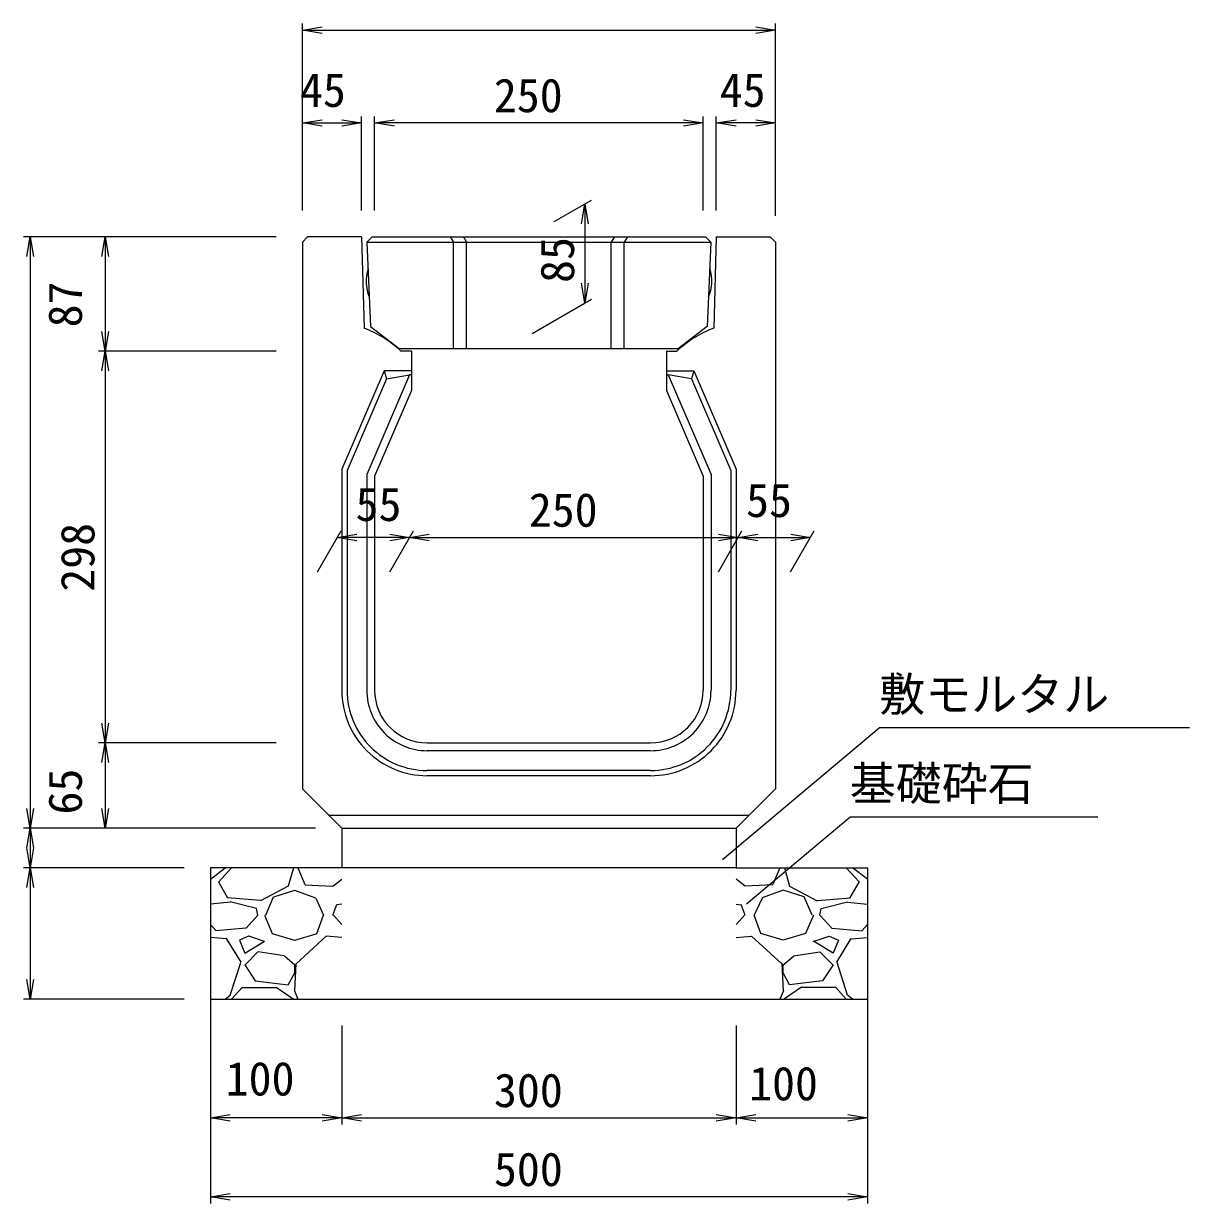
# Model space of a CAD drawing. Units: millimetres on the paper. Extents: x -5 to 836, y 2 to 596.
# Drawn here: x 353.5 to 442.2, y 420.3 to 510.1 of the extents above; entities that cross this region are included whole.
import ezdxf
from ezdxf.enums import TextEntityAlignment as Align

# ---------------------------------------------------------------- set-up
doc = ezdxf.new("R2010")
doc.units = ezdxf.units.MM
for name, color, linetype, lineweight in [('0_2', 7, 'Continuous', 18), ('D-STR-DIM（寸法）', 7, 'Continuous', 18), ('D-STR-HTXT（旗揚げ）', 7, 'Continuous', 18), ('D-STR-STR1（構造物）', 7, 'Continuous', 18), ('D-STR-STRn（構造物）', 7, 'Continuous', 18), ('D-STR（構造物外形線）', 1, 'Continuous', 18)]:
    doc.layers.add(name, color=color, linetype=linetype, lineweight=lineweight)
doc.layers.add('D-STR-TXT（文字）', color=7, linetype='Continuous')
doc.styles.add('ＭＳ ゴシック', font='')
doc.styles.get('ＭＳ ゴシック').set_extended_font_data('MS Gothic')

msp = doc.modelspace()

# ---------------------------------------------------------------- linework, layer by layer
at = {"layer": '0_2'}
for p, q in [((374.749, 509.616), (376.249, 509.866)), ((376.249, 509.366), (374.749, 509.616)), ((409.249, 509.866), (410.749, 509.616)), ((410.749, 509.616), (409.249, 509.366)), ((374.749, 502.554), (376.249, 502.804)), ((377.749, 502.804), (379.249, 502.554)), ((380.249, 502.554), (381.749, 502.804)), ((403.749, 502.804), (405.249, 502.554)), ((406.249, 502.554), (407.749, 502.804)), ((409.249, 502.804), (410.749, 502.554)), ((376.249, 502.304), (374.749, 502.554)), ((379.249, 502.554), (377.749, 502.304)), ((381.749, 502.304), (380.249, 502.554)), ((405.249, 502.554), (403.749, 502.304)), ((407.749, 502.304), (406.249, 502.554)), ((410.749, 502.554), (409.249, 502.304)), ((395.998, 494.889), (396.248, 496.389)), ((396.248, 496.389), (396.498, 494.889)), ((353.79, 492.391), (354.04, 493.891)), ((354.04, 493.891), (354.29, 492.391)), ((359.499, 492.391), (359.749, 493.891)), ((359.749, 493.891), (359.999, 492.391)), ((396.248, 488.856), (395.998, 490.356)), ((396.498, 490.356), (396.248, 488.856)), ((359.749, 485.191), (359.499, 486.691)), ((359.999, 486.691), (359.749, 485.191)), ((359.499, 483.691), (359.749, 485.191)), ((359.749, 485.191), (359.999, 483.691)), ((377.408, 471.015), (378.908, 471.265)), ((378.908, 470.765), (377.408, 471.015)), ((381.408, 471.265), (382.908, 471.015)), ((382.908, 471.015), (381.408, 470.765)), ((382.908, 471.015), (384.408, 471.265)), ((384.408, 470.765), (382.908, 471.015)), ((406.408, 471.265), (407.908, 471.015)), ((407.908, 471.015), (406.408, 470.765)), ((407.908, 471.015), (409.408, 471.265)), ((409.408, 470.765), (407.908, 471.015)), ((411.908, 471.265), (413.408, 471.015)), ((413.408, 471.015), (411.908, 470.765)), ((359.749, 455.391), (359.499, 456.891)), ((359.999, 456.891), (359.749, 455.391)), ((359.499, 453.891), (359.749, 455.391)), ((359.749, 455.391), (359.999, 453.891)), ((354.04, 448.891), (353.79, 450.391)), ((354.29, 450.391), (354.04, 448.891)), ((359.749, 448.891), (359.499, 450.391)), ((359.999, 450.391), (359.749, 448.891)), ((353.79, 447.391), (354.04, 448.891)), ((354.04, 448.891), (354.29, 447.391)), ((354.04, 445.891), (353.79, 447.391)), ((354.29, 447.391), (354.04, 445.891)), ((353.79, 444.391), (354.04, 445.891)), ((354.04, 445.891), (354.29, 444.391)), ((354.04, 435.891), (353.79, 437.391)), ((354.29, 437.391), (354.04, 435.891)), ((367.749, 426.856), (369.249, 427.106)), ((369.249, 426.606), (367.749, 426.856)), ((376.249, 427.106), (377.749, 426.856)), ((377.749, 426.856), (376.249, 426.606)), ((377.749, 426.856), (379.249, 427.106)), ((379.249, 426.606), (377.749, 426.856)), ((406.249, 427.106), (407.749, 426.856)), ((407.749, 426.856), (406.249, 426.606)), ((407.749, 426.856), (409.249, 427.106)), ((409.249, 426.606), (407.749, 426.856)), ((416.249, 427.106), (417.749, 426.856)), ((417.749, 426.856), (416.249, 426.606)), ((367.749, 420.849), (369.249, 421.099)), ((416.249, 421.099), (417.749, 420.849)), ((369.249, 420.599), (367.749, 420.849)), ((417.749, 420.849), (416.249, 420.599))]:
    msp.add_line(p, q, dxfattribs=at)
at = {"layer": '0_2', "color": 9}
for p, q in [((374.749, 509.616), (374.949, 509.616)), ((410.749, 509.616), (410.549, 509.616)), ((374.749, 502.554), (374.949, 502.554)), ((379.249, 502.554), (379.049, 502.554)), ((380.249, 502.554), (380.449, 502.554)), ((405.249, 502.554), (405.049, 502.554)), ((406.249, 502.554), (406.449, 502.554)), ((410.749, 502.554), (410.549, 502.554)), ((396.248, 496.389), (396.248, 496.189)), ((354.04, 493.891), (354.04, 493.691)), ((359.749, 493.891), (359.749, 493.691)), ((396.248, 488.856), (396.248, 489.056)), ((359.749, 485.191), (359.749, 485.391)), ((359.749, 485.191), (359.749, 484.991)), ((377.408, 471.015), (377.608, 471.015)), ((382.908, 471.015), (382.708, 471.015)), ((382.908, 471.015), (383.108, 471.015)), ((407.908, 471.015), (407.708, 471.015)), ((407.908, 471.015), (408.108, 471.015)), ((413.408, 471.015), (413.208, 471.015)), ((359.749, 455.391), (359.749, 455.591)), ((359.749, 455.391), (359.749, 455.191)), ((354.04, 448.891), (354.04, 449.091)), ((354.04, 448.891), (354.04, 448.691)), ((359.749, 448.891), (359.749, 449.091)), ((354.04, 445.891), (354.04, 446.091)), ((354.04, 445.891), (354.04, 445.691)), ((354.04, 435.891), (354.04, 436.091)), ((367.749, 426.856), (367.949, 426.856)), ((377.749, 426.856), (377.549, 426.856)), ((377.749, 426.856), (377.949, 426.856)), ((407.749, 426.856), (407.549, 426.856)), ((407.749, 426.856), (407.949, 426.856)), ((417.749, 426.856), (417.549, 426.856)), ((367.749, 420.849), (367.949, 420.849)), ((417.749, 420.849), (417.549, 420.849))]:
    msp.add_line(p, q, dxfattribs=at)
at = {"layer": 'D-STR-DIM（寸法）'}
for p, q in [((374.749, 495.891), (374.749, 510.116)), ((410.749, 495.491), (410.749, 510.116)), ((374.949, 509.616), (410.549, 509.616)), ((374.749, 495.891), (374.749, 503.054)), ((379.249, 495.891), (379.249, 503.054)), ((380.249, 495.891), (380.249, 503.054)), ((405.249, 495.891), (405.249, 503.054)), ((406.249, 495.891), (406.249, 503.054)), ((410.749, 495.891), (410.749, 503.054)), ((374.949, 502.554), (379.049, 502.554)), ((405.049, 502.554), (380.449, 502.554)), ((410.549, 502.554), (406.449, 502.554)), ((393.922, 495.046), (396.748, 496.677)), ((396.248, 496.189), (396.248, 489.056)), ((372.749, 493.891), (353.54, 493.891)), ((372.749, 493.891), (359.249, 493.891)), ((354.04, 493.691), (354.04, 449.091)), ((359.749, 493.691), (359.749, 485.391)), ((392.246, 486.546), (396.748, 489.145)), ((372.749, 485.191), (359.249, 485.191)), ((372.749, 485.191), (359.249, 485.191)), ((359.749, 484.991), (359.749, 455.591)), ((375.904, 468.409), (377.697, 471.515)), ((381.404, 468.409), (383.197, 471.515)), ((381.404, 468.409), (383.197, 471.515)), ((406.404, 468.409), (408.197, 471.515)), ((406.404, 468.409), (408.197, 471.515)), ((411.904, 468.409), (413.697, 471.515)), ((382.708, 471.015), (377.608, 471.015)), ((383.108, 471.015), (407.708, 471.015)), ((408.108, 471.015), (413.208, 471.015)), ((372.749, 455.391), (359.249, 455.391)), ((372.749, 455.391), (359.249, 455.391)), ((359.749, 455.191), (359.749, 449.091)), ((375.749, 448.891), (353.54, 448.891)), ((375.749, 448.891), (353.54, 448.891)), ((375.749, 448.891), (359.249, 448.891)), ((354.04, 448.691), (354.04, 446.091)), ((365.749, 445.891), (353.54, 445.891)), ((365.749, 445.891), (353.54, 445.891)), ((354.04, 445.691), (354.04, 436.091)), ((365.749, 435.891), (353.54, 435.891)), ((367.749, 436.078), (367.749, 420.349)), ((417.749, 436.078), (417.749, 420.349)), ((367.749, 433.891), (367.749, 426.356)), ((377.749, 433.891), (377.749, 426.356)), ((377.749, 433.891), (377.749, 426.356)), ((407.749, 433.891), (407.749, 426.356)), ((407.749, 433.891), (407.749, 426.356)), ((417.749, 433.891), (417.749, 426.356)), ((377.549, 426.856), (367.949, 426.856)), ((377.949, 426.856), (407.549, 426.856)), ((407.949, 426.856), (417.549, 426.856)), ((417.549, 420.849), (367.949, 420.849))]:
    msp.add_line(p, q, dxfattribs=at)
at = {"layer": 'D-STR-HTXT（旗揚げ）'}
for p, q in [((406.73, 446.525), (418.647, 456.538)), ((442.245, 456.538), (418.647, 456.538)), ((408.536, 443.154), (416.402, 449.747)), ((435.265, 449.747), (416.402, 449.747))]:
    msp.add_line(p, q, dxfattribs=at)
at = {"layer": 'D-STR-STR1（構造物）'}
for p, q in [((380.973, 483.691), (377.749, 476.207)), ((381.15, 483.091), (378.149, 476.124)), ((382.913, 483.391), (379.649, 475.815)), ((380.973, 483.691), (381.15, 483.091)), ((383.049, 483.691), (380.973, 483.691)), ((381.15, 483.091), (382.913, 483.391)), ((383.049, 483.391), (382.913, 483.391)), ((402.449, 483.691), (404.525, 483.691)), ((402.449, 483.391), (402.586, 483.391)), ((402.586, 483.391), (405.849, 475.815)), ((404.348, 483.091), (402.586, 483.391)), ((404.525, 483.691), (404.348, 483.091)), ((404.348, 483.091), (407.349, 476.124)), ((404.525, 483.691), (407.749, 476.207)), ((377.749, 476.207), (377.749, 459.391)), ((378.149, 476.124), (378.149, 459.391)), ((379.649, 475.815), (379.649, 459.391)), ((405.849, 475.815), (405.849, 459.391)), ((407.349, 476.124), (407.349, 459.391)), ((407.749, 476.207), (407.749, 459.391)), ((401.249, 454.791), (384.232, 454.791)), ((401.249, 452.891), (384.23, 452.891)), ((401.249, 453.291), (384.231, 453.291))]:
    msp.add_line(p, q, dxfattribs=at)
for centre, radius, start, end in [((384.249, 459.391), 6.5, 180, 270.00002), ((384.249, 459.391), 6.1, 180, 270.00002), ((384.249, 459.391), 4.6, 180, 270.00002), ((401.249, 459.391), 6.1, 269.99998, 0), ((401.249, 459.391), 6.5, 269.99998, 0), ((401.249, 459.391), 4.6, 269.99998, 0)]:
    msp.add_arc(centre, radius, start, end, dxfattribs=at)
at = {"layer": 'D-STR-STRn（構造物）'}
for p, q in [((377.749, 448.891), (377.749, 445.891)), ((407.749, 448.891), (407.749, 445.891)), ((377.749, 445.891), (367.749, 445.891)), ((367.749, 445.891), (367.749, 435.891)), ((367.749, 445.021), (368.875, 445.891)), ((368.367, 444.787), (369.36, 445.891)), ((374.07, 445.886), (373.67, 444.486)), ((374.411, 445.891), (374.95, 444.61)), ((407.749, 445.891), (377.749, 445.891)), ((407.749, 445.891), (417.749, 445.891)), ((411.088, 445.891), (410.548, 444.61)), ((411.429, 445.886), (411.829, 444.486)), ((417.132, 444.787), (416.138, 445.891)), ((417.749, 445.021), (416.623, 445.891)), ((417.749, 445.891), (417.749, 435.891)), ((369.086, 443.581), (368.386, 444.781)), ((373.672, 444.479), (371.572, 443.379)), ((374.961, 444.581), (377.061, 444.481)), ((377.067, 444.494), (377.749, 445.021)), ((408.431, 444.494), (407.749, 445.021)), ((410.538, 444.581), (408.438, 444.481)), ((411.827, 444.479), (413.927, 443.379)), ((416.412, 443.581), (417.112, 444.781)), ((371.56, 443.407), (369.06, 443.607)), ((371.964, 442.286), (372.564, 443.686)), ((372.568, 443.686), (374.168, 444.186)), ((374.163, 444.186), (375.763, 443.586)), ((375.768, 443.584), (376.368, 442.284)), ((409.73, 443.584), (409.13, 442.284)), ((411.335, 444.186), (409.735, 443.586)), ((412.931, 443.686), (411.331, 444.186)), ((413.534, 442.286), (412.934, 443.686)), ((413.938, 443.407), (416.438, 443.607)), ((369.275, 443.275), (367.749, 443.114)), ((371.263, 442.792), (369.263, 443.292)), ((371.368, 442.28), (371.268, 442.78)), ((377.065, 442.289), (377.365, 443.089)), ((377.749, 443.114), (377.375, 443.075)), ((407.749, 443.114), (408.123, 443.075)), ((408.434, 442.289), (408.134, 443.089)), ((414.131, 442.28), (414.231, 442.78)), ((414.236, 442.792), (416.236, 443.292)), ((416.223, 443.275), (417.749, 443.114)), ((371.367, 442.287), (370.467, 441.287)), ((371.858, 442.289), (372.458, 440.889)), ((375.864, 440.891), (376.364, 442.291)), ((377.749, 441.571), (377.063, 442.319)), ((407.749, 441.571), (408.435, 442.319)), ((409.635, 440.891), (409.135, 442.291)), ((413.641, 442.289), (413.041, 440.889)), ((414.132, 442.287), (415.032, 441.287)), ((368.163, 441.119), (367.749, 441.571)), ((370.46, 441.293), (368.16, 441.093)), ((372.459, 440.879), (374.159, 440.379)), ((374.172, 440.381), (375.872, 440.881)), ((411.326, 440.381), (409.626, 440.881)), ((413.04, 440.879), (411.34, 440.379)), ((415.039, 441.293), (417.339, 441.093)), ((417.335, 441.119), (417.749, 441.571)), ((368.969, 440.476), (367.749, 440.578)), ((370.089, 438.692), (368.989, 440.492)), ((369.963, 440.387), (370.363, 439.387)), ((370.665, 440.683), (369.965, 440.383)), ((370.363, 439.389), (371.863, 440.289)), ((371.87, 440.288), (370.67, 440.688)), ((376.569, 440.686), (374.269, 438.586)), ((377.749, 440.578), (376.569, 440.676)), ((407.749, 440.578), (408.929, 440.676)), ((408.93, 440.686), (411.23, 438.586)), ((413.629, 440.288), (414.829, 440.688)), ((415.135, 439.389), (413.635, 440.289)), ((414.833, 440.683), (415.533, 440.383)), ((415.536, 440.387), (415.136, 439.387)), ((415.41, 438.692), (416.51, 440.492)), ((416.529, 440.476), (417.749, 440.578)), ((371.366, 439.486), (370.366, 438.486)), ((373.378, 439.192), (371.378, 439.492)), ((374.188, 438.466), (373.388, 439.166)), ((411.311, 438.466), (412.111, 439.166)), ((412.12, 439.192), (414.12, 439.492)), ((414.132, 439.486), (415.132, 438.486)), ((369.268, 436.183), (370.068, 438.683)), ((370.363, 438.49), (371.163, 437.29)), ((374.262, 438.592), (374.162, 436.492)), ((374.167, 437.887), (374.167, 438.487)), ((411.236, 438.592), (411.336, 436.492)), ((411.332, 437.887), (411.332, 438.487)), ((415.135, 438.49), (414.335, 437.29)), ((416.231, 436.183), (415.431, 438.683)), ((371.17, 437.282), (373.67, 436.982)), ((373.669, 436.988), (374.169, 437.888)), ((411.829, 436.988), (411.329, 437.888)), ((414.329, 437.282), (411.829, 436.982)), ((369.36, 435.891), (370.167, 436.787)), ((370.167, 436.787), (372.767, 436.787)), ((372.763, 436.81), (374.063, 435.91)), ((374.15, 436.51), (374.411, 435.891)), ((411.348, 436.51), (411.088, 435.891)), ((412.735, 436.81), (411.435, 435.91)), ((415.332, 436.787), (412.732, 436.787)), ((416.138, 435.891), (415.332, 436.787)), ((367.749, 435.891), (417.749, 435.891)), ((368.875, 435.891), (369.267, 436.194)), ((416.623, 435.891), (416.231, 436.194))]:
    msp.add_line(p, q, dxfattribs=at)
at = {"layer": 'D-STR（構造物外形線）'}
for p, q in [((375.149, 493.891), (374.749, 493.491)), ((379.249, 493.891), (375.149, 493.891)), ((379.249, 493.891), (379.449, 486.931)), ((379.666, 493.491), (380.066, 493.891)), ((380.066, 493.891), (405.432, 493.891)), ((398.491, 493.891), (398.249, 493.491)), ((399.491, 493.891), (399.249, 493.491)), ((405.832, 493.491), (405.432, 493.891)), ((406.249, 493.891), (406.049, 486.931)), ((406.249, 493.891), (410.349, 493.891)), ((410.349, 493.891), (410.749, 493.491)), ((374.749, 493.491), (374.749, 451.891)), ((379.666, 493.491), (379.935, 487.074)), ((405.832, 493.491), (405.564, 487.074)), ((410.749, 493.491), (410.749, 451.891)), ((379.935, 487.074), (382.124, 485.391)), ((405.564, 487.074), (403.374, 485.391)), ((382.124, 485.391), (403.374, 485.391)), ((383.049, 485.191), (382.249, 485.191)), ((383.049, 485.191), (383.049, 482.191)), ((402.449, 485.191), (403.249, 485.191)), ((402.449, 485.191), (402.449, 482.191)), ((383.049, 482.191), (380.249, 475.691)), ((402.449, 482.191), (405.249, 475.691)), ((380.249, 475.691), (380.249, 459.391)), ((405.249, 475.691), (405.249, 459.391)), ((384.249, 455.391), (401.249, 455.391)), ((374.749, 451.891), (377.749, 448.891)), ((410.749, 451.891), (407.749, 448.891)), ((376.749, 449.891), (408.749, 449.891)), ((377.749, 448.891), (407.749, 448.891))]:
    msp.add_line(p, q, dxfattribs=at)
at = {"layer": 'D-STR（構造物外形線）', "color": 7}
for p, q in [((386.008, 493.891), (386.249, 493.491)), ((387.008, 493.891), (387.249, 493.491)), ((379.666, 493.491), (405.832, 493.491)), ((386.249, 485.391), (386.249, 493.491)), ((387.249, 485.391), (387.249, 493.491)), ((398.249, 485.391), (398.249, 493.491)), ((399.249, 485.391), (399.249, 493.491))]:
    msp.add_line(p, q, dxfattribs=at)
for centre, start, end in [((382.594, 490.508), 161.36074, 203.43968), ((402.905, 490.508), 336.56032, 18.63926)]:
    msp.add_arc(centre, 3, start, end, dxfattribs=at)
at = {"layer": 'D-STR（構造物外形線）'}
for centre, radius, start, end in [((376.717, 479.412), 8, 46.25174, 70.03224), ((408.781, 479.412), 8, 109.96774, 133.74825), ((384.249, 459.391), 4, 180, 269.99998), ((401.249, 459.391), 4, 269.99998, 0)]:
    msp.add_arc(centre, radius, start, end, dxfattribs=at)

# ---------------------------------------------------------------- texts
at = {"layer": 'D-STR-DIM（寸法）', "style": 'ＭＳ ゴシック'}
for s, p in [('45', (374.569, 503.007)), ('250', (389.32, 502.604)), ('45', (406.506, 503.007)), ('55', (408.511, 471.8)), ('55', (378.801, 471.498)), ('250', (391.979, 471.065)), ('100', (368.917, 427.788)), ('300', (389.329, 426.906)), ('100', (408.744, 427.422)), ('500', (389.329, 420.899))]:
    msp.add_text(s, height=2.566, dxfattribs=at).set_placement(p, align=Align.BOTTOM_LEFT)
for s, p in [('85', (396.198, 490.384)), ('87', (358.749, 487.005)), ('298', (359.699, 466.889)), ('65', (358.749, 449.939))]:
    msp.add_text(s, height=2.566, rotation=90, dxfattribs=at).set_placement(p, align=Align.BOTTOM_LEFT)
at = {"layer": 'D-STR-TXT（文字）', "style": 'ＭＳ ゴシック'}
for s, p in [('敷モルタル', (418.647, 457.038)), ('基礎砕石', (416.402, 450.247))]:
    msp.add_text(s, height=2.566, dxfattribs=at).set_placement(p, align=Align.BOTTOM_LEFT)

doc.saveas('drawing.dxf')
